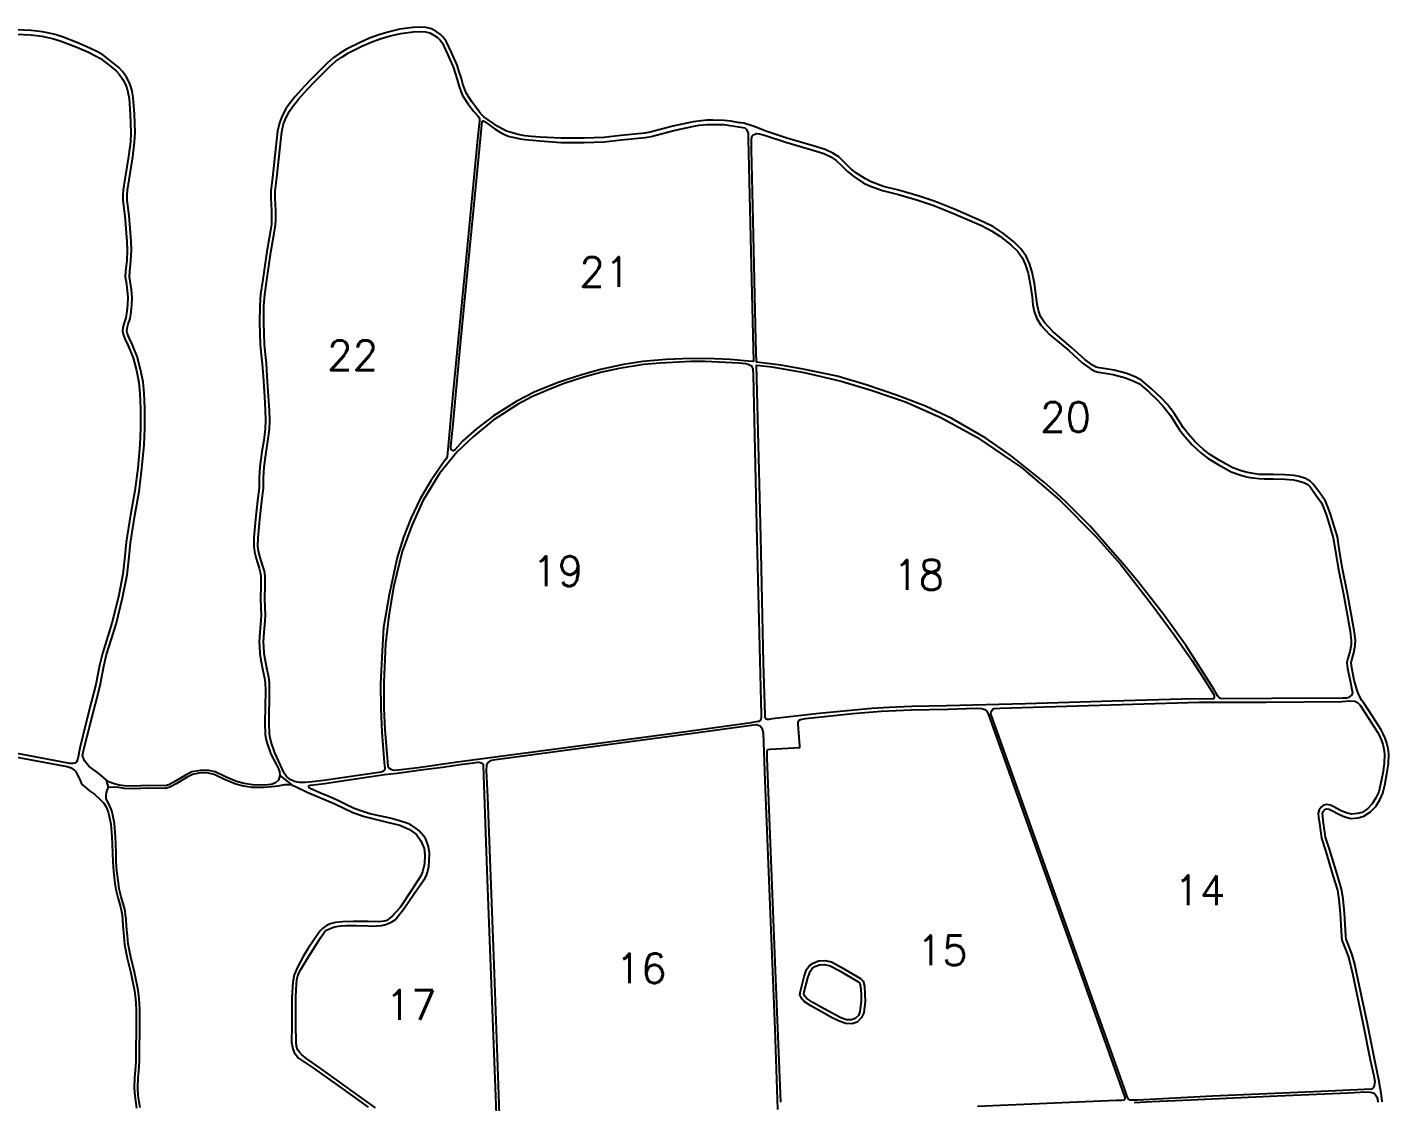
# Model space of a CAD drawing. Header units: millimetres. Extents: x 737971 to 745321, y 7825404 to 7835799.
# Drawn here: x 741548 to 743629, y 7829242 to 7830885 of the extents above; entities that cross this region are included whole.
import ezdxf
from ezdxf.enums import TextEntityAlignment as Align

# ---------------------------------------------------------------- set-up
doc = ezdxf.new("R2010")
doc.units = ezdxf.units.MM
for name, color, linetype in [('01140001341', 1, 'Continuous'), ('01140001341010', 5, 'Continuous'), ('01140001341014', 5, 'Continuous'), ('01140001341015', 5, 'Continuous'), ('01140001341016', 5, 'Continuous'), ('01140001341017', 5, 'Continuous'), ('01140001341018', 5, 'Continuous'), ('01140001341019', 5, 'Continuous'), ('01140001341020', 5, 'Continuous'), ('01140001341021', 5, 'Continuous'), ('01140001341022', 5, 'Continuous'), ('01140001341028', 5, 'Continuous'), ('01140001341029', 5, 'Continuous'), ('MATO', 3, 'Continuous'), ('TEXTO', 7, 'Continuous')]:
    doc.layers.add(name, color=color, linetype=linetype)
doc.styles.add('Simplex', font='simplex.shx')

msp = doc.modelspace()

# ---------------------------------------------------------------- linework, layer by layer
at = {"layer": '01140001341'}
for points in [[(741720.3, 7829233), (741717.7, 7829251.6), (741716.7, 7829262.5), (741717.3, 7829279.1), (741718.4, 7829288.5), (741719.6, 7829303.8), (741719.6, 7829316.9), (741720, 7829355.5), (741720.2, 7829383.4), (741719.1, 7829399.7), (741717.3, 7829412.5), (741711.6, 7829440.1), (741706, 7829462.8), (741702.2, 7829483.3), (741700.9, 7829494.9), (741699.5, 7829511), (741698.9, 7829521), (741698.3, 7829527.7), (741697.5, 7829533.8), (741695.5, 7829541.4), (741691.7, 7829555.3), (741688.6, 7829567.6), (741687.4, 7829576.4), (741685, 7829595.1), (741684, 7829608.5), (741683.6, 7829622.5), (741682.9, 7829647), (741681.4, 7829667.2), (741678.6, 7829679.9), (741677, 7829686.5), (741673.5, 7829695.2), (741668.7, 7829704.9), (741668.3, 7829709.8), (741668.9, 7829714.6), (741670.4, 7829719.1), (741672.3, 7829722.5), (741668.8, 7829733.7), (741657.3, 7829743.8), (741648.2, 7829750.5), (741642.1, 7829755.1), (741635.5, 7829763), (741632.6, 7829771), (741634.6, 7829780.8), (741644.5, 7829820.5), (741652.1, 7829850.4), (741659.1, 7829878.4), (741664.8, 7829907.6), (741669, 7829925.5), (741683.6, 7829971.8), (741693.5, 7830012.5), (741700.4, 7830047.3), (741703.5, 7830075.2), (741705.5, 7830096.6), (741712.3, 7830137.9), (741719, 7830174.8), (741723.3, 7830209.9), (741726.6, 7830246), (741727.7, 7830271.4), (741727.7, 7830301.6), (741726.6, 7830325.3), (741724.9, 7830342.4), (741721.1, 7830361.3), (741716.1, 7830381.2), (741708.2, 7830400.2), (741703.2, 7830411), (741701, 7830415.9), (741700.3, 7830420.1), (741700.4, 7830424.4), (741702.3, 7830430.8), (741705.1, 7830439.2), (741706.6, 7830449.7), (741707.7, 7830459.9), (741708.1, 7830471.4), (741707.3, 7830483), (741705.4, 7830496.5), (741704.2, 7830503.6), (741704.5, 7830511.3), (741706.4, 7830527.7), (741707.1, 7830543.7), (741706.5, 7830557.7), (741703.5, 7830596.5), (741700.7, 7830620.1), (741700.4, 7830628), (741700.9, 7830635.5), (741703.7, 7830651.5), (741709.2, 7830686.3), (741712, 7830709), (741712.7, 7830723.8), (741711.7, 7830752.2), (741710, 7830776.5), (741708.2, 7830787.1), (741706.2, 7830793.9), (741703.6, 7830800.9), (741699.5, 7830808.1), (741693.4, 7830817), (741687.7, 7830823.2), (741675.3, 7830833.3), (741663.5, 7830842.5), (741655.1, 7830846.9), (741644.5, 7830852.3), (741626.3, 7830860.4), (741600.3, 7830870.3), (741588.3, 7830873.9), (741571.4, 7830877.5), (741554.1, 7830879.7), (741530.2, 7830880.8)], [(743619.3, 7829241.7), (743618.6, 7829247.2), (743617.5, 7829254.9), (743616.1, 7829262.9), (743614.5, 7829272.9), (743612.7, 7829282.7), (743607.2, 7829307.4), (743596.1, 7829363.6), (743580.1, 7829439.2), (743577.2, 7829452.1), (743573.5, 7829466.4), (743569.5, 7829476.2), (743564.1, 7829490.5), (743563.4, 7829495.3), (743561.6, 7829530.2), (743559.4, 7829552), (743557, 7829566.9), (743550.2, 7829589.9), (743538.9, 7829628.2), (743532.6, 7829646.5), (743529.7, 7829668), (743528.3, 7829677.4), (743528, 7829682.3), (743528.9, 7829685.4), (743530.5, 7829687.8), (743532.2, 7829689.1), (743534.3, 7829689.6), (743538.1, 7829689), (743542.1, 7829686.9), (743552.9, 7829681.4), (743562, 7829677.6), (743571.5, 7829675.1), (743582.5, 7829676), (743591.2, 7829678.3), (743601.3, 7829685), (743609.3, 7829693.4), (743615.4, 7829703.4), (743620.1, 7829713.5), (743623, 7829725.9), (743626.4, 7829743.3), (743628.7, 7829758.4), (743629.3, 7829774), (743628.1, 7829781.9), (743626.3, 7829790), (743623.7, 7829797.8), (743620.9, 7829804.3), (743617.5, 7829810.3), (743599.2, 7829839.1), (743590.5, 7829852.4), (743588.3, 7829855.4), (743583.9, 7829863.1), (743580.9, 7829870.8), (743576.5, 7829886.6), (743572.6, 7829905.1), (743571.8, 7829913), (743572.9, 7829917.6), (743575.9, 7829928), (743578.1, 7829939.9), (743578.2, 7829947.5), (743576.5, 7829962.3), (743566.4, 7830019.1), (743558.1, 7830059.1), (743553.5, 7830087.3), (743550.7, 7830105.4), (743545.9, 7830121.9), (743540.3, 7830140.2), (743536.3, 7830151.5), (743531.9, 7830161), (743523.8, 7830172.7), (743513.8, 7830186.2), (743509.1, 7830190.5), (743501.9, 7830194.6), (743492.1, 7830197.7), (743484.7, 7830199.2), (743470.5, 7830200.2), (743452.8, 7830200.7), (743438.8, 7830200.8), (743431, 7830201), (743422.2, 7830202.2), (743413.2, 7830203.7), (743403.5, 7830206.4), (743391, 7830211), (743371.7, 7830221.8), (743356.6, 7830230.7), (743346, 7830238.8), (743333.1, 7830250.9), (743322.4, 7830262.8), (743314.8, 7830272.7), (743300.7, 7830294.9), (743290.4, 7830308.2), (743281.3, 7830318.2), (743266.8, 7830331.8), (743252, 7830344.7), (743242.4, 7830349.5), (743228.8, 7830355), (743209.3, 7830360.1), (743196.9, 7830362.3), (743186.8, 7830363.9), (743182.1, 7830365), (743176.6, 7830368.2), (743164.7, 7830376.8), (743144.4, 7830395.1), (743115.8, 7830419.3), (743102.8, 7830433.2), (743097, 7830442.3), (743093.7, 7830451.6), (743091.7, 7830461.4), (743090.4, 7830473.2), (743087.7, 7830492.9), (743084.3, 7830510.2), (743080, 7830523.2), (743074.9, 7830534.8), (743067, 7830546), (743055.7, 7830556.9), (743038.6, 7830570.5), (743025.1, 7830579.3), (743009.4, 7830587.3), (742966.6, 7830606.1), (742936, 7830618.2), (742911.4, 7830626.2), (742881.7, 7830634.9), (742857, 7830641.2), (742838.1, 7830648.1), (742829.1, 7830652.7), (742815.6, 7830661.5), (742806.4, 7830668.9), (742796.8, 7830678.5), (742788.6, 7830686.3), (742779.4, 7830692), (742767.9, 7830697.8), (742749.3, 7830703.5), (742709.2, 7830714.9), (742676.9, 7830726), (742663.2, 7830731.5), (742656.2, 7830734.1), (742647.9, 7830736.5), (742643.3, 7830737.8), (742639.5, 7830738.4), (742636.8, 7830738.7), (742623.5, 7830740.9), (742613.2, 7830742.2), (742596, 7830742.6), (742586.8, 7830742.6), (742574.2, 7830741.1), (742565.8, 7830739.9), (742534.6, 7830733.2), (742500.3, 7830724), (742491.8, 7830722.5), (742455.1, 7830719), (742429.4, 7830716.1), (742399.1, 7830715), (742363.8, 7830715), (742331.9, 7830716.5), (742318.9, 7830717.5), (742308.3, 7830718.5), (742298.5, 7830720.5), (742280.5, 7830725.8), (742267.4, 7830732.9), (742245.7, 7830747.8), (742241, 7830752.9), (742235.5, 7830759.8), (742227.4, 7830770.7), (742219.2, 7830783.4), (742216.8, 7830789.4), (742213.9, 7830797.5), (742211.5, 7830806.3), (742207.8, 7830818), (742204.9, 7830826.4), (742196.3, 7830846.2), (742188.3, 7830863.5), (742183.9, 7830869.3), (742179.1, 7830874.2), (742172.9, 7830878.2), (742165.9, 7830882), (742157.8, 7830884.1), (742148, 7830884.7), (742137.1, 7830884.1), (742117.7, 7830881.5), (742101.2, 7830877.8), (742085.5, 7830872.9), (742071.2, 7830867.7), (742056.7, 7830861.4), (742035.9, 7830851), (742025, 7830844.3), (742015.6, 7830837.7), (742005.8, 7830829.2), (741982.7, 7830806.4), (741971.6, 7830794.3), (741957.6, 7830779), (741948.1, 7830767), (741943, 7830759.8), (741937.5, 7830749.2), (741933.5, 7830738.7), (741930.7, 7830725.9), (741928.1, 7830702.6), (741922.8, 7830655), (741920.5, 7830634.4), (741920.4, 7830622.7), (741921.2, 7830604.3), (741921.5, 7830590.1), (741921.2, 7830583.4), (741919.1, 7830571), (741914.1, 7830541.7), (741907.8, 7830498.9), (741904.5, 7830476.5), (741903.3, 7830458.8), (741903.1, 7830432.6), (741904.2, 7830399.7), (741905.7, 7830383.7), (741907.1, 7830370.2), (741908.3, 7830351), (741910.4, 7830319.9), (741911.6, 7830299.1), (741912, 7830283.5), (741911.7, 7830270.5), (741909.3, 7830252.9), (741906.5, 7830235.9), (741903.5, 7830212.5), (741902.5, 7830195.7), (741902.5, 7830180.2), (741900, 7830160.9), (741896.7, 7830132.4), (741894.5, 7830104.5), (741894.1, 7830090.9), (741895.1, 7830082.7), (741897.7, 7830072.2), (741902.5, 7830057.5), (741904.2, 7830051.5), (741904.9, 7830044.9), (741904.9, 7830030.2), (741904.7, 7830011.4), (741905.1, 7829997.4), (741905.5, 7829985.8), (741905, 7829978), (741902.8, 7829952.9), (741902.5, 7829944), (741902.8, 7829938.3), (741903.6, 7829926.6), (741905.2, 7829917.1), (741907.7, 7829903.6), (741910.7, 7829889.2), (741911.7, 7829882.4), (741911.9, 7829869.9), (741911, 7829821), (741911.7, 7829803.2), (741912.7, 7829796.8), (741914.4, 7829789.6), (741920.4, 7829773), (741928.9, 7829757.1), (741932.1, 7829750.8), (741933.5, 7829746), (741933.8, 7829740.5), (741952.8, 7829725.8), (741957.9, 7829723.9), (741975.9, 7829715.3), (742018.1, 7829697.3), (742045.7, 7829684.2), (742063.6, 7829678.2), (742098.3, 7829669.4), (742117.3, 7829664.8), (742132.1, 7829657.9), (742142.9, 7829650.5), (742149.7, 7829640.5), (742154.5, 7829628.8), (742155.6, 7829619.3), (742155.1, 7829605.8), (742152.3, 7829593.4), (742149.6, 7829587.1), (742136, 7829566), (742117.8, 7829539), (742105.6, 7829525.8), (742097.4, 7829519.1), (742093.7, 7829518.1), (742086, 7829517.1), (742069.1, 7829517.2), (742046, 7829517.2), (742029.6, 7829517), (742019.1, 7829516.1), (742011.2, 7829513.8), (742004.8, 7829511), (741999, 7829506.9), (741995, 7829502.5), (741976.9, 7829475.5), (741969.5, 7829463.9), (741961.4, 7829448.5), (741955.8, 7829436.1), (741953.8, 7829424.5), (741952.2, 7829401.2), (741952.2, 7829357.3), (741952.1, 7829332.9), (741953.9, 7829322.5), (741955.9, 7829317), (741962.3, 7829308.6), (741985.6, 7829293.2), (742022.1, 7829267.3), (742069.3, 7829233.4)]]:
    msp.add_lwpolyline(points, dxfattribs=at)
at = {"layer": '01140001341010'}
msp.add_lwpolyline([(743240.2, 7829240.5), (743266.9, 7829242), (743326, 7829244.6), (743458.6, 7829250.8), (743567.2, 7829255.5), (743594.8, 7829257), (743602, 7829256.4), (743606.9, 7829254.8), (743608.9, 7829252.5), (743611.1, 7829249.3), (743612.2, 7829245.8), (743612.8, 7829241)], dxfattribs=at)
at = {"layer": '01140001341014'}
msp.add_lwpolyline([(743053.4, 7829743.8), (743028.4, 7829813.3), (743020.7, 7829834.8), (743021.4, 7829838.7), (743023.5, 7829841.3), (743026.2, 7829842.9), (743035.1, 7829843.6), (743339.6, 7829852.7), (743441.1, 7829852.7), (743557.4, 7829854), (743569, 7829855), (743577.6, 7829854.3), (743581.6, 7829852.3), (743585.4, 7829848.3), (743593.7, 7829835.6), (743611.9, 7829807), (743615, 7829801.4), (743617.6, 7829795.4), (743620, 7829788.3), (743621.7, 7829780.7), (743622.7, 7829773.6), (743622.2, 7829759), (743620, 7829744.4), (743616.7, 7829727.3), (743613.9, 7829715.6), (743609.7, 7829706.5), (743604.1, 7829697.4), (743597.1, 7829690), (743588.5, 7829684.3), (743581.4, 7829682.4), (743572.1, 7829681.7), (743564.1, 7829683.8), (743555.6, 7829687.3), (743545.1, 7829692.7), (743540.1, 7829695.3), (743534.1, 7829696.2), (743529.4, 7829695.1), (743525.7, 7829692.3), (743523, 7829688.2), (743521.4, 7829683), (743521.8, 7829676.7), (743523.3, 7829667.1), (743526.3, 7829645), (743532.7, 7829626.2), (743544, 7829588), (743550.7, 7829565.4), (743553, 7829551.1), (743555.1, 7829529.7), (743556.9, 7829494.7), (743557.7, 7829488.8), (743563.5, 7829473.8), (743567.4, 7829464.4), (743570.9, 7829450.6), (743573.7, 7829437.8), (743589.7, 7829362.3), (743600.9, 7829306), (743606.3, 7829281.4), (743607.9, 7829272.7), (743607.1, 7829266), (743605.5, 7829263.3), (743602.9, 7829261.1), (743526, 7829257.6), (743359.9, 7829250.2), (743245.2, 7829244.5), (743233.9, 7829244.3), (743230.9, 7829246.4), (743229.5, 7829250), (743226.8, 7829257.3), (743180.9, 7829386)], close=True, dxfattribs=at)
at = {"layer": '01140001341015'}
msp.add_lwpolyline([(742699.9, 7829241.2), (742691.6, 7829442.3), (742679.1, 7829767), (742679, 7829777.5), (742679.4, 7829779.5), (742680, 7829780.6), (742683.6, 7829781.1), (742729.1, 7829783.5), (742729.1, 7829786.1), (742726.6, 7829819.1), (742726.2, 7829823.1), (742727.2, 7829824.8), (742730.2, 7829826.3), (742737.7, 7829827.8), (742810, 7829835.3), (742853.3, 7829839.1), (742899.3, 7829841.2), (742955.6, 7829842.2), (742983.4, 7829843.3), (742998.8, 7829843.7), (743007, 7829843.1), (743011.8, 7829841.6), (743014.4, 7829839.7), (743016.7, 7829834.7), (743045.4, 7829755.1), (743151.3, 7829457.1), (743225.8, 7829248.4), (743225.8, 7829245.7), (743224.4, 7829244.4), (743221.4, 7829244), (743212.6, 7829243.6), (743000.4, 7829234.6)], dxfattribs=at)
msp.add_lwpolyline([(742763.2, 7829378.8), (742745.7, 7829388.7), (742735.8, 7829395), (742732.1, 7829399.4), (742729.1, 7829405.4), (742729.8, 7829410.9), (742735.7, 7829433.1), (742739.2, 7829443.8), (742743.7, 7829450.2), (742749.4, 7829453.9), (742757.7, 7829457.1), (742767, 7829457.6), (742777.2, 7829455.5), (742791.1, 7829448.2), (742821.5, 7829430.5), (742826, 7829426), (742827.8, 7829418.7), (742828.5, 7829406.5), (742828.6, 7829395.7), (742826.8, 7829377.6), (742823.4, 7829370.4), (742816.7, 7829363.7), (742808.8, 7829361.2), (742799.5, 7829361.4), (742789.1, 7829364.8), (742776.3, 7829371.4)], close=True, dxfattribs=at)
at = {"layer": '01140001341016'}
msp.add_lwpolyline([(742695.4, 7829230.1), (742691.2, 7829352.2), (742675.8, 7829732.3), (742673.2, 7829805.7), (742671.9, 7829811.5), (742668.4, 7829815.9), (742662.8, 7829818), (742658.6, 7829817.8), (742565.6, 7829804.7), (742473.2, 7829792.8), (742260.1, 7829764.2), (742255.4, 7829763.3), (742251.4, 7829759.9), (742249.9, 7829756.5), (742249.4, 7829748.5), (742251.3, 7829707.8), (742261.6, 7829438.1), (742268.2, 7829252.6), (742273.5, 7829102.2)], dxfattribs=at)
at = {"layer": '01140001341017'}
msp.add_lwpolyline([(742080.2, 7829232.7), (742058.9, 7829247.9), (742020.8, 7829275.3), (741993.7, 7829294.5), (741975.1, 7829307.6), (741967.6, 7829313.6), (741963.4, 7829318.1), (741960.8, 7829321.9), (741959.3, 7829326.8), (741958.8, 7829332.4), (741958.4, 7829360.5), (741958.5, 7829403.5), (741959.4, 7829420.9), (741960.2, 7829428.6), (741961.2, 7829432.8), (741963.6, 7829439.4), (741966.3, 7829443.9), (741975.4, 7829459.4), (741996, 7829492.5), (742002.8, 7829502.2), (742005.6, 7829504.1), (742009.8, 7829506.4), (742014.3, 7829508.3), (742020.2, 7829509.9), (742027.3, 7829511), (742035.3, 7829511.5), (742050.8, 7829511.1), (742068.3, 7829510.6), (742075.8, 7829510.2), (742082.2, 7829510.6), (742089.2, 7829511.4), (742094.3, 7829512.4), (742099.7, 7829514.2), (742105.4, 7829516.7), (742110.2, 7829519.8), (742114.4, 7829524.9), (742123.7, 7829536.8), (742140, 7829560.5), (742155.8, 7829583.3), (742158.4, 7829587.8), (742160, 7829592.7), (742161.6, 7829600.9), (742162.5, 7829610.4), (742163, 7829622.4), (742161.5, 7829632.3), (742157.1, 7829643.2), (742153.4, 7829648.2), (742146.8, 7829656.1), (742142.2, 7829659.8), (742132.6, 7829666), (742126.5, 7829668.3), (742117.1, 7829671.5), (742102.7, 7829675.2), (742071.5, 7829682.2), (742060.7, 7829685.7), (742047.7, 7829690.4), (742036.1, 7829695.9), (742021.5, 7829703), (742008.9, 7829708.6), (741995.2, 7829714.3), (741984.9, 7829718.9), (741981.5, 7829720.4), (741978.4, 7829722.6), (741978.3, 7829724.1), (741979, 7829725.5), (741980.9, 7829725.8), (741994.1, 7829727.3), (742002.1, 7829728.2), (742025.8, 7829732.1), (742059.7, 7829737), (742094, 7829742.3), (742113.5, 7829744.3), (742124.5, 7829745.7), (742149.4, 7829749.2), (742182.5, 7829753.5), (742213.2, 7829757.8), (742230.3, 7829760.1), (742236, 7829760.8), (742238.4, 7829760.9), (742240.4, 7829760.4), (742243.4, 7829759.3), (742244.6, 7829758.2), (742244.8, 7829756.3), (742246.1, 7829726.1), (742251.2, 7829580.9), (742260.8, 7829329.9), (742267.1, 7829156.6)], dxfattribs=at)
at = {"layer": '01140001341018'}
msp.add_lwpolyline([(742677.4, 7829826.8), (742676, 7829828.8), (742675.7, 7829833.2), (742673.3, 7829912.8), (742669.2, 7830105.1), (742662.8, 7830368.2), (742686, 7830365.3), (742735.6, 7830356.6), (742792.1, 7830343.7), (742837.9, 7830329.9), (742890.3, 7830312), (742944.3, 7830288.2), (742999.7, 7830257.9), (743067.9, 7830211.5), (743126.2, 7830161.8), (743181.7, 7830106), (743219.3, 7830063.6), (743266.3, 7830002.8), (743301.4, 7829955.9), (743328.2, 7829916.8), (743346, 7829889.2), (743360.7, 7829865.8), (743362.3, 7829862.4), (743362.3, 7829860.4), (743361.5, 7829857.9), (743359.6, 7829857.7), (743313.1, 7829857.4), (743206.7, 7829854.4), (743073.8, 7829850.3), (742953.4, 7829847.4), (742900, 7829846.2), (742865.6, 7829844.7), (742839.2, 7829843.2), (742758.3, 7829835.2), (742686.7, 7829827.1), (742681.4, 7829826.4), (742679, 7829826.4)], close=True, dxfattribs=at)
at = {"layer": '01140001341019'}
msp.add_lwpolyline([(742413.4, 7829789.3), (742532.5, 7829804.6), (742654.3, 7829821.9), (742665.1, 7829823.5), (742667.3, 7829823.9), (742668.8, 7829824.7), (742669.4, 7829825.7), (742669.9, 7829827.1), (742670.1, 7829829.3), (742670.1, 7829833.4), (742663.4, 7830122.7), (742658.3, 7830353), (742657.5, 7830361.7), (742656.1, 7830365.7), (742650.2, 7830368.8), (742646.2, 7830369.9), (742635.6, 7830370.9), (742584.2, 7830373.4), (742562.3, 7830373.5), (742515.4, 7830371.3), (742489.8, 7830368.9), (742452.9, 7830362.7), (742426.5, 7830357.1), (742398.5, 7830349.8), (742368.9, 7830340.1), (742364.4, 7830338.5), (742343.1, 7830329.6), (742319.4, 7830319.6), (742297.5, 7830307.8), (742259.9, 7830283.8), (742229.9, 7830259.1), (742205.2, 7830235.5), (742178.1, 7830202.5), (742152.6, 7830160.6), (742136, 7830123.1), (742121.1, 7830082.9), (742107.9, 7830028.6), (742100.7, 7829984.8), (742095.8, 7829942), (742092.8, 7829883.3), (742092.8, 7829843.1), (742094.3, 7829810.9), (742098.5, 7829761.5), (742099.2, 7829754.8), (742101.1, 7829751.8), (742103.7, 7829750.1), (742107.7, 7829748.9), (742114.8, 7829749.4), (742145.4, 7829753.1), (742205.6, 7829761.7)], close=True, dxfattribs=at)
at = {"layer": '01140001341020'}
msp.add_lwpolyline([(742655, 7830697.6), (742654.9, 7830713.8), (742656.2, 7830718.5), (742659.2, 7830720.9), (742663, 7830722.1), (742667.5, 7830721.8), (742675, 7830719.8), (742707.3, 7830708.7), (742747.5, 7830697.3), (742765.4, 7830691.8), (742776.2, 7830686.3), (742784.6, 7830681.1), (742792.2, 7830673.9), (742802, 7830664.1), (742811.7, 7830656.3), (742825.8, 7830647), (742835.5, 7830642.1), (742855.1, 7830635), (742880, 7830628.7), (742909.4, 7830620), (742933.8, 7830612.1), (742964.1, 7830600.1), (743006.6, 7830581.5), (743021.8, 7830573.6), (743034.8, 7830565.2), (743051.4, 7830552), (743062, 7830541.7), (743069.2, 7830531.5), (743074, 7830520.9), (743078, 7830508.5), (743081.3, 7830491.8), (743083.9, 7830472.5), (743085.3, 7830460.4), (743087.4, 7830449.9), (743091.1, 7830439.4), (743097.6, 7830429.2), (743111.3, 7830414.6), (743140.1, 7830390.2), (743160.6, 7830371.8), (743173, 7830362.8), (743179.7, 7830358.8), (743185.5, 7830357.5), (743195.8, 7830355.9), (743207.9, 7830353.7), (743226.8, 7830348.8), (743239.7, 7830343.6), (743248.3, 7830339.2), (743262.5, 7830327), (743276.6, 7830313.6), (743285.5, 7830304), (743295.4, 7830291.1), (743309.5, 7830269), (743317.4, 7830258.7), (743328.5, 7830246.4), (743341.8, 7830233.8), (743353, 7830225.3), (743368.5, 7830216.2), (743388.3, 7830205.1), (743401.5, 7830200.2), (743411.8, 7830197.4), (743421.2, 7830195.8), (743430.5, 7830194.5), (743438.7, 7830194.3), (743452.7, 7830194.2), (743470.2, 7830193.7), (743483.8, 7830192.8), (743490.5, 7830191.4), (743499.3, 7830188.6), (743505.3, 7830185.3), (743508.9, 7830181.9), (743518.5, 7830168.9), (743526.3, 7830157.7), (743530.2, 7830149.1), (743534.1, 7830138.2), (743539.6, 7830120), (743544.3, 7830103.9), (743547.1, 7830086.3), (743551.7, 7830058), (743560, 7830017.8), (743570.1, 7829961.4), (743571.7, 7829947.1), (743571.6, 7829940.6), (743569.5, 7829929.5), (743566.6, 7829919.3), (743565.2, 7829913.4), (743566.1, 7829904.1), (743570.1, 7829885.3), (743573.4, 7829869.8), (743573.6, 7829867.5), (743572.7, 7829864.2), (743569.8, 7829861.3), (743568.3, 7829859.8), (743564.9, 7829859.1), (743559.7, 7829858.9), (743450.4, 7829858.4), (743374.3, 7829858), (743370.4, 7829858.7), (743368.2, 7829862.1), (743361.9, 7829872.6), (743319.4, 7829938.8), (743285.8, 7829985.6), (743246.2, 7830036.5), (743225.5, 7830061.8), (743172.9, 7830122), (743136.1, 7830158.5), (743121.5, 7830172.4), (743103.1, 7830188.6), (743052, 7830229.4), (743013.1, 7830256.6), (742961.5, 7830286.3), (742921.3, 7830305.3), (742878.5, 7830321.8), (742830.4, 7830338.1), (742786, 7830351.2), (742733.9, 7830361.9), (742699.8, 7830368.1), (742662.8, 7830372.8), (742661.9, 7830405.8), (742657.7, 7830589.7)], close=True, dxfattribs=at)
at = {"layer": '01140001341021'}
msp.add_lwpolyline([(742361.2, 7830341.9), (742323.7, 7830327.2), (742296.5, 7830313.2), (742260.9, 7830290.4), (742234.6, 7830270.6), (742213.9, 7830252.3), (742202, 7830239.1), (742198.8, 7830237.1), (742196.5, 7830238), (742195.6, 7830239.6), (742195.5, 7830243.6), (742198.9, 7830278), (742210.4, 7830400.8), (742234.6, 7830650.1), (742243.3, 7830740.5), (742243.7, 7830741.2), (742244.4, 7830741.5), (742245.1, 7830741.5), (742246.7, 7830740.4), (742263.3, 7830728.8), (742272.3, 7830723.4), (742278.5, 7830720.3), (742284.4, 7830717.8), (742290.1, 7830716.4), (742301.3, 7830714.1), (742309, 7830713), (742320.6, 7830711.9), (742331.3, 7830710.8), (742363.6, 7830708.5), (742399.2, 7830708.5), (742429.9, 7830709.6), (742455.8, 7830712.6), (742492.7, 7830716), (742501.7, 7830717.7), (742536.1, 7830726.9), (742567, 7830733.5), (742575.1, 7830734.7), (742587.2, 7830736.1), (742595.9, 7830736.1), (742612.7, 7830735.7), (742622.5, 7830734.5), (742635.9, 7830732.2), (742638.7, 7830731.9), (742641.9, 7830731.5), (742644.7, 7830730.6), (742647, 7830728.7), (742649.1, 7830725.4), (742650, 7830722.4), (742650.1, 7830713.8), (742655.5, 7830477.3), (742657.9, 7830373.4), (742650.1, 7830374.3), (742622.6, 7830376.9), (742598.4, 7830377.7), (742562.3, 7830378.3), (742524.6, 7830376.9), (742488.9, 7830373.4), (742459.2, 7830369), (742424.3, 7830361.2), (742397.2, 7830353.9), (742374.9, 7830346.8)], close=True, dxfattribs=at)
at = {"layer": '01140001341022'}
msp.add_lwpolyline([(742088.8, 7829745.7), (742057.5, 7829741), (742001.3, 7829733), (741983.4, 7829730.9), (741973.1, 7829729.8), (741964.2, 7829729.8), (741956.6, 7829731.3), (741949.9, 7829734.7), (741944.3, 7829739.1), (741940.6, 7829744), (741926.4, 7829775.4), (741920.7, 7829791.4), (741919.1, 7829798), (741918.2, 7829803.8), (741917.5, 7829821.1), (741918.4, 7829869.9), (741918.2, 7829882.9), (741917.2, 7829890.3), (741914.1, 7829904.8), (741911.6, 7829918.3), (741910.1, 7829927.3), (741909.3, 7829938.7), (741909, 7829944.1), (741909.3, 7829952.5), (741911.4, 7829977.5), (741912, 7829985.7), (741911.6, 7829997.6), (741911.2, 7830011.5), (741911.4, 7830030.2), (741911.4, 7830045.2), (741910.6, 7830052.8), (741908.7, 7830059.3), (741904, 7830074), (741901.5, 7830083.8), (741900.6, 7830091.2), (741901, 7830104.2), (741903.2, 7830131.8), (741906.5, 7830160.1), (741909, 7830179.8), (741909, 7830195.5), (741909.9, 7830211.9), (741913, 7830234.9), (741915.8, 7830251.9), (741918.2, 7830270), (741918.5, 7830283.5), (741918.1, 7830299.4), (741916.9, 7830320.3), (741914.8, 7830351.4), (741913.6, 7830370.7), (741912.2, 7830384.4), (741910.6, 7830400.1), (741909.6, 7830432.6), (741909.8, 7830458.6), (741910.9, 7830475.8), (741914.3, 7830498), (741920.5, 7830540.7), (741925.5, 7830569.9), (741927.6, 7830582.7), (741928, 7830590), (741927.7, 7830604.5), (741926.9, 7830622.8), (741927, 7830634), (741929.3, 7830654.3), (741934.5, 7830701.9), (741937.1, 7830724.8), (741939.8, 7830736.8), (741943.5, 7830746.6), (741948.6, 7830756.4), (741953.3, 7830763.1), (741962.6, 7830774.8), (741976.3, 7830789.9), (741987.4, 7830801.8), (742010.2, 7830824.5), (742019.6, 7830832.6), (742028.6, 7830838.8), (742039.1, 7830845.4), (742059.5, 7830855.5), (742073.6, 7830861.6), (742087.6, 7830866.8), (742102.9, 7830871.5), (742118.9, 7830875.1), (742137.7, 7830877.6), (742148, 7830878.1), (742156.7, 7830877.6), (742163.5, 7830875.9), (742169.6, 7830872.6), (742175, 7830869.2), (742179, 7830865.1), (742182.7, 7830860.2), (742190.4, 7830843.6), (742198.8, 7830824), (742201.6, 7830816), (742205.3, 7830804.5), (742207.7, 7830795.5), (742210.7, 7830787.1), (742213.4, 7830780.4), (742222, 7830767), (742230.5, 7830755.6), (742236.7, 7830749), (742239.1, 7830745.7), (742239.1, 7830741.3), (742236.4, 7830713.3), (742220.4, 7830548.4), (742198.6, 7830323.9), (742189.7, 7830227.7), (742188, 7830224.1), (742181.3, 7830214.9), (742165, 7830191.2), (742149.2, 7830164.5), (742134.4, 7830133.7), (742123.1, 7830104.8), (742113.4, 7830073.8), (742101, 7830016.8), (742092.7, 7829966.9), (742090.2, 7829931.3), (742088, 7829880.8), (742088.2, 7829842.8), (742089.8, 7829806.8), (742093.5, 7829760.4), (742094.3, 7829751.4), (742093.9, 7829749), (742092.3, 7829747.4), (742090.5, 7829746.3)], close=True, dxfattribs=at)
at = {"layer": '01140001341028'}
msp.add_lwpolyline([(741501.6, 7829774.5), (741609.1, 7829754.4), (741614.9, 7829752.4), (741619.2, 7829749.5), (741621.5, 7829747.1), (741623.8, 7829743.2), (741627.6, 7829735.6), (741630.3, 7829729.3), (741632.5, 7829726.5), (741643, 7829717.2), (741650.5, 7829711.9), (741659.9, 7829703.2), (741665, 7829698.1), (741668.6, 7829692.7), (741671.7, 7829684.8), (741673.2, 7829678.6), (741675.9, 7829666.4), (741677.4, 7829646.7), (741678.1, 7829622.3), (741678.5, 7829608.2), (741679.6, 7829594.5), (741682, 7829575.7), (741683.2, 7829566.5), (741686.4, 7829553.9), (741690.2, 7829540), (741692.1, 7829532.8), (741692.8, 7829527.1), (741693.4, 7829520.5), (741694, 7829510.6), (741695.4, 7829494.3), (741696.8, 7829482.5), (741700.6, 7829461.6), (741706.2, 7829438.9), (741711.9, 7829411.5), (741713.6, 7829399.2), (741714.6, 7829383.2), (741714.5, 7829355.6), (741714.1, 7829317), (741714.1, 7829304), (741713, 7829289), (741711.8, 7829279.6), (741711.2, 7829262.4), (741712.2, 7829251), (741714.9, 7829232.1)], dxfattribs=at)
at = {"layer": '01140001341029'}
msp.add_lwpolyline([(741530.3, 7830874.3), (741553.5, 7830873.2), (741570.3, 7830871.1), (741586.7, 7830867.6), (741598.3, 7830864.1), (741623.9, 7830854.4), (741641.7, 7830846.4), (741652.1, 7830841.1), (741660, 7830837), (741671.2, 7830828.3), (741683.2, 7830818.5), (741688.3, 7830812.9), (741694, 7830804.7), (741697.6, 7830798.2), (741700, 7830791.8), (741701.9, 7830785.6), (741703.5, 7830775.7), (741705.2, 7830751.9), (741706.1, 7830723.8), (741705.6, 7830709.5), (741702.7, 7830687.2), (741697.3, 7830652.6), (741694.5, 7830636.2), (741693.9, 7830628.1), (741694.2, 7830619.6), (741697.1, 7830595.9), (741700, 7830557.3), (741700.6, 7830543.7), (741699.9, 7830528.2), (741698, 7830511.8), (741697.7, 7830503.2), (741699, 7830495.5), (741700.8, 7830482.3), (741701.5, 7830471.3), (741701.2, 7830460.4), (741700.1, 7830450.6), (741698.7, 7830440.6), (741696.1, 7830432.7), (741694, 7830425.5), (741693.7, 7830419.7), (741694.8, 7830414), (741697.3, 7830408.3), (741702.3, 7830397.6), (741709.9, 7830379.2), (741714.7, 7830359.8), (741718.5, 7830341.4), (741720.1, 7830324.8), (741721.2, 7830301.4), (741721.2, 7830271.6), (741720.1, 7830246.4), (741716.9, 7830210.6), (741712.5, 7830175.8), (741705.9, 7830139), (741699.1, 7830097.4), (741697, 7830075.9), (741694, 7830048.3), (741687.2, 7830013.9), (741677.3, 7829973.5), (741662.8, 7829927.3), (741658.4, 7829908.9), (741652.7, 7829879.8), (741645.8, 7829852), (741638.2, 7829822.1), (741628.2, 7829782.2), (741625.1, 7829766.6), (741623.5, 7829762), (741620.5, 7829759.7), (741617.4, 7829758.9), (741613.2, 7829759.1), (741599.8, 7829761.3), (741511, 7829778.2)], dxfattribs=at)
at = {"layer": 'MATO'}
for points in [[(741933.8, 7829740.5), (741931.9, 7829733.4), (741927.2, 7829729.4), (741920.8, 7829727.1), (741909.9, 7829726.1), (741892, 7829726.2), (741879.6, 7829728.3), (741868, 7829731.4), (741851, 7829738.4), (741835, 7829746.2), (741825.3, 7829748.4), (741812.5, 7829748.5), (741799.5, 7829746.2), (741790.7, 7829741.8), (741773.6, 7829731.3), (741764.5, 7829726.5), (741758.6, 7829724.9), (741731.7, 7829725.5), (741711.4, 7829724.4), (741696.3, 7829724.9), (741688.6, 7829726), (741680.7, 7829727.8), (741673.8, 7829730.3), (741668.8, 7829733.7)], [(741952.8, 7829725.8), (741947.1, 7829726.5), (741941.1, 7829726.3), (741931, 7829724.2), (741921.7, 7829723.2), (741910.1, 7829722.1), (741891.6, 7829722.2), (741878.7, 7829724.4), (741866.7, 7829727.6), (741849.4, 7829734.7), (741833.7, 7829742.4), (741824.9, 7829744.4), (741812.9, 7829744.5), (741800.7, 7829742.3), (741792.6, 7829738.3), (741775.6, 7829727.8), (741765.9, 7829722.7), (741759.1, 7829720.9), (741731.8, 7829721.5), (741711.5, 7829720.4), (741695.9, 7829720.9), (741687.9, 7829722.1), (741679.5, 7829722.9), (741672.3, 7829722.5)]]:
    msp.add_lwpolyline(points, dxfattribs=at)
msp.add_lwpolyline([(742766.1, 7829384), (742748.8, 7829393.8), (742739.8, 7829399.6), (742737.1, 7829402.7), (742735.3, 7829406.4), (742735.7, 7829409.7), (742741.4, 7829431.4), (742744.6, 7829441.1), (742748, 7829445.8), (742752.1, 7829448.5), (742759, 7829451.2), (742766.6, 7829451.5), (742775.2, 7829449.8), (742788.2, 7829442.9), (742817.8, 7829425.7), (742820.6, 7829423), (742821.8, 7829417.8), (742822.5, 7829406.3), (742822.6, 7829396), (742820.9, 7829379.2), (742818.4, 7829373.9), (742813.5, 7829369), (742808, 7829367.2), (742800.5, 7829367.3), (742791.4, 7829370.3), (742779.2, 7829376.7)], close=True, dxfattribs=at)

# ---------------------------------------------------------------- texts
at = {"layer": 'TEXTO', "linetype": 'Continuous', "style": 'Simplex'}
for s, p in [('21', (742430.8, 7830510.6)), ('22', (742045.3, 7830383.1)), ('20', (743135.2, 7830288.8)), ('19', (742358.7, 7830053.1)), ('18', (742910.5, 7830047.5)), ('14', (743340.4, 7829565)), ('15', (742946.6, 7829473.4)), ('16', (742486.2, 7829445.7)), ('17', (742134.6, 7829389.9))]:
    msp.add_text(s, height=45.5, dxfattribs=at).set_placement(p, align=Align.MIDDLE_CENTER)

doc.saveas('drawing.dxf')
